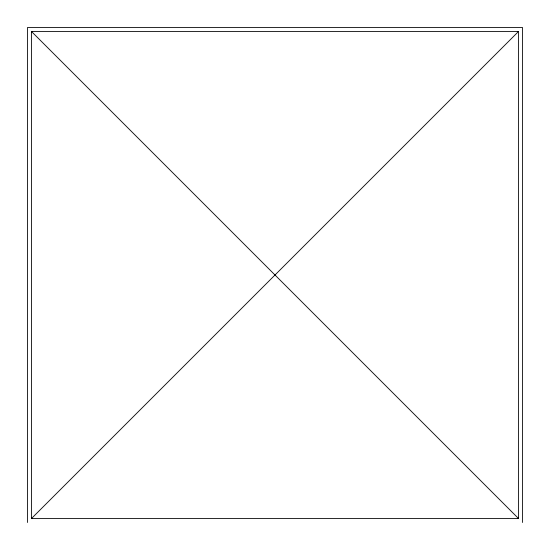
<?xml version="1.0" encoding="UTF-8"?>
<svg xmlns="http://www.w3.org/2000/svg" width="550" height="550" viewBox="0 0 550 550"><rect width="100%" height="100%" fill="white"/><g stroke="black" fill="none" stroke-linecap="round" stroke-linejoin="round"><path stroke-width="0.82" d="M31.556 518.444L518.444 31.556L518.444 518.444L31.556 518.444L31.556 31.556L518.444 31.556M31.556 31.556L518.444 518.444M522.5 522.5L522.5 27.5L27.5 27.5L27.5 522.5"/></g></svg>
